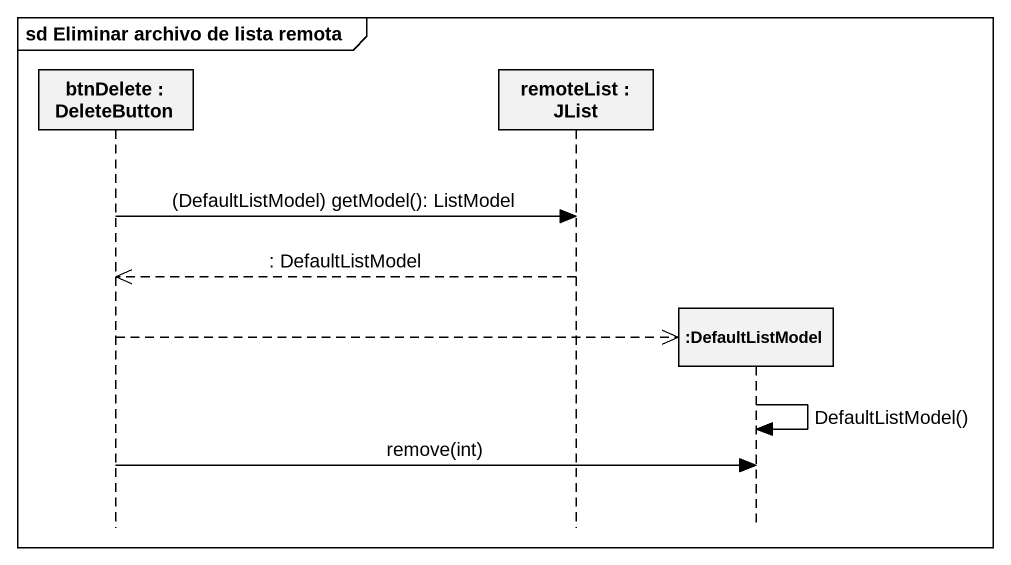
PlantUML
@startuml
mainframe sd Eliminar archivo de lista remota
hide footbox
participant "btnDelete : DeleteButton" as btnDelete
participant "remoteList : JList" as remoteList
participant ":DefaultListModel" as DefaultListModel

btnDelete -> remoteList : (DefaultListModel) getModel(): ListModel
remoteList -->> btnDelete : : DefaultListModel
btnDelete -->> DefaultListModel **
DefaultListModel -> DefaultListModel : DefaultListModel()
btnDelete -> DefaultListModel : remove(int)
@enduml
